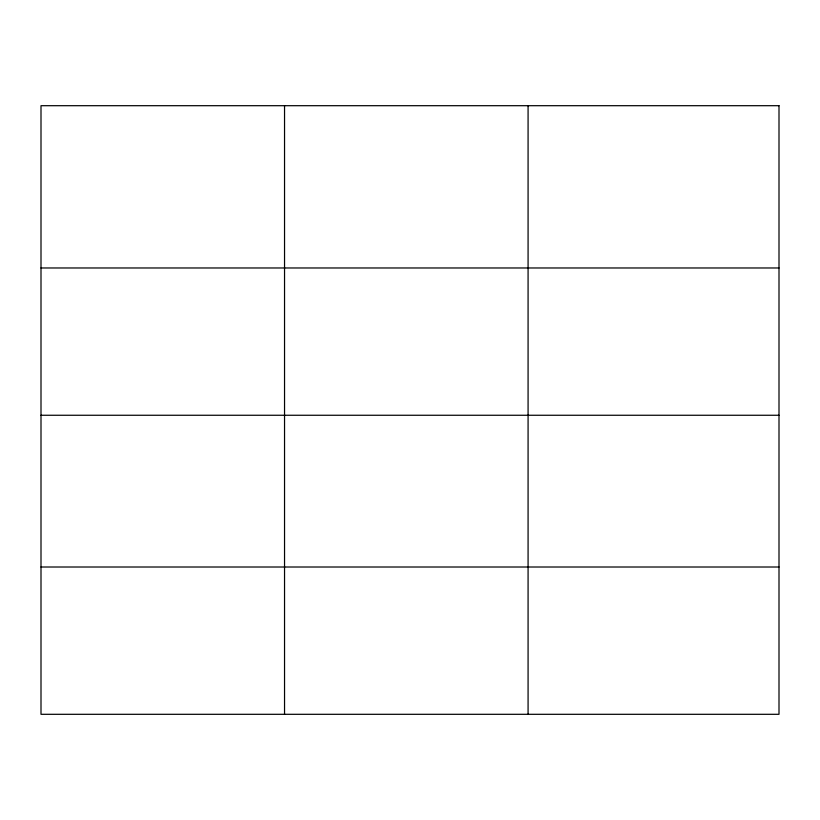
<?xml version="1.0" encoding="UTF-8"?>
<svg xmlns="http://www.w3.org/2000/svg" width="820" height="820" viewBox="0 0 820 820"><rect width="100%" height="100%" fill="white"/><g stroke="black" fill="none" stroke-linecap="round" stroke-linejoin="round"><path stroke-width="1.23" d="M41 267.976L779 267.976M41 415.258L779 415.258M41 567.009L779 567.009M528.08 105.698L528.08 714.302M284.54 105.698L284.54 714.302M779 105.698L41 105.698L41 714.302L779 714.302L779 105.698"/></g></svg>
